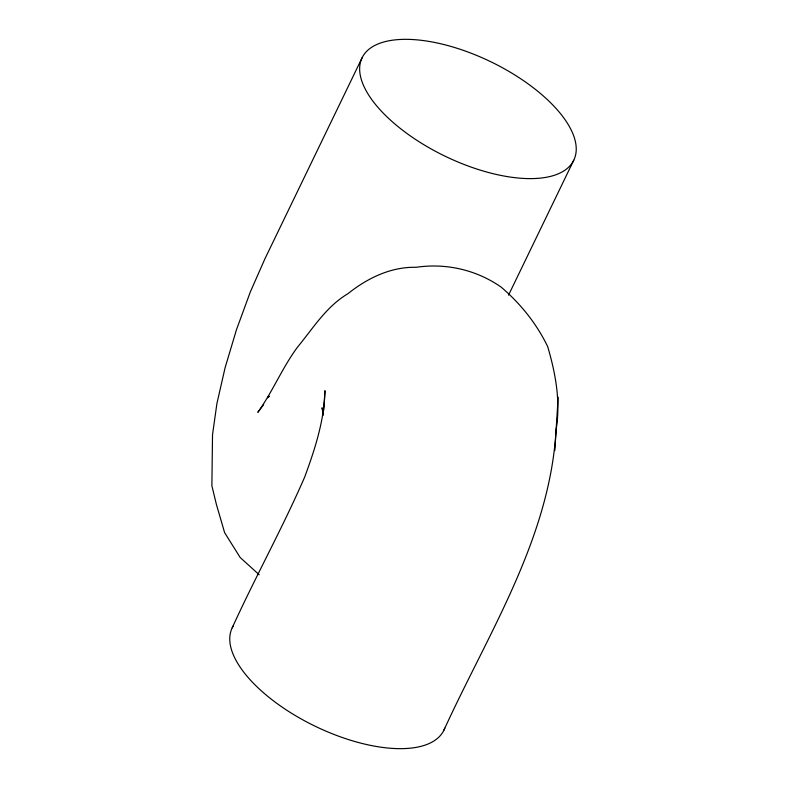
<?xml version="1.0" encoding="UTF-8"?>
<svg xmlns="http://www.w3.org/2000/svg" width="788" height="788" viewBox="0 0 788 788"><rect width="100%" height="100%" fill="white"/><g stroke="black" fill="none" stroke-linecap="round" stroke-linejoin="round"><path stroke-width="1.18" d="M323.73 410.193L324.951 390.671C324.321 420.506 314.914 449.239 304.71 476.996C282.478 528.127 255.342 577.013 232.224 627.78M443.871 730.259C487.979 633.601 549.837 538.854 556.092 429.775C560.78 401.634 555.639 373.679 547.699 346.641C536.569 323.563 520.504 303.636 501.06 287.029C476.287 269.801 445.909 262.877 416.094 267.299C390.848 266.708 367.247 278.223 347.922 293.707C326.232 306.542 312.954 328.458 297.263 347.459C282.202 367.966 272.589 391.715 257.814 412.331L263.635 404.638M558.14 397.25L554.841 450.559M362.125 57.721L264.876 258.907L250.288 292.023L236.449 329.778L225.063 367.848L216.897 403.643L212.524 434.72L211.883 485.743L216.395 504.418L224.619 532.649L240.153 557.48L259.193 574.757M508.536 295.155L573.763 160.23A117.579 52.461 25.8 0 0 434.976 42.522A117.579 52.461 25.8 0 0 395.103 124.179A117.579 52.461 25.8 0 0 573.763 160.23M269.063 396.177L267.447 397.782L269.378 396.394M323.504 413.592L322.065 407.78L323.238 415.246M444.767 728.171A117.579 52.461 25.8 0 1 315.062 726.181A117.579 52.461 25.8 0 1 233.317 625.79"/></g></svg>
